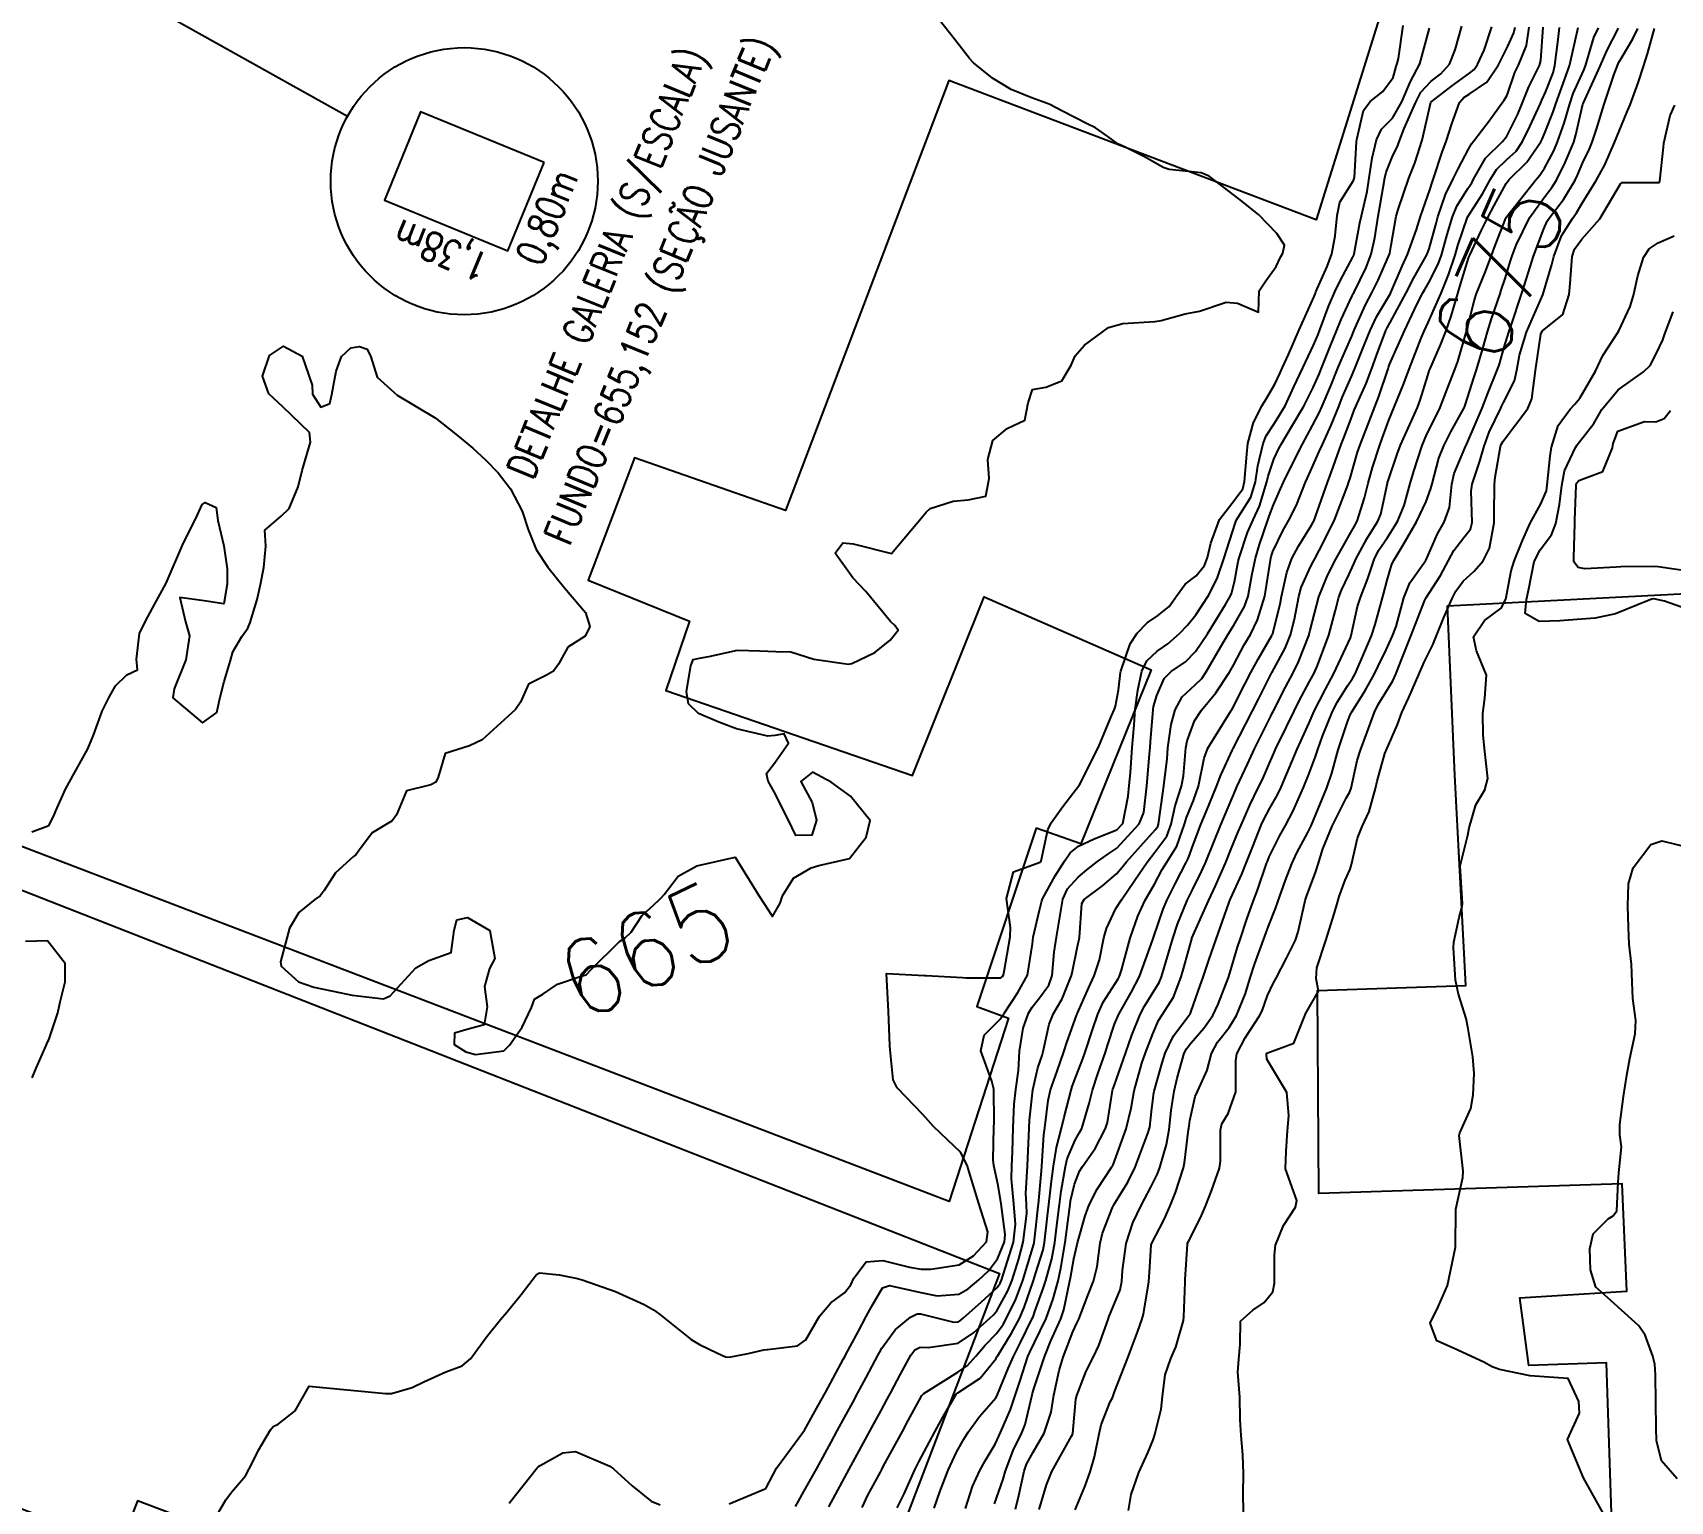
# Model space of a CAD drawing. Header units: metres. Extents: x 292545 to 299085, y 7450245 to 7463078.
# Drawn here: x 296510.3 to 296596.1, y 7459585.5 to 7459662.5 of the extents above; entities that cross this region are included whole.
import ezdxf
from ezdxf.enums import TextEntityAlignment as Align

# ---------------------------------------------------------------- set-up
doc = ezdxf.new("R2010")
doc.units = ezdxf.units.M
doc.linetypes.add('CONTINUO', pattern=[0])
for name, color, linetype in [('Cotas', 45, 'Continuous'), ('Curvas de Nivel 1m', 11, 'Continuous'), ('Curvas de Nivel 5m', 15, 'Continuous'), ('Edificações', 30, 'Continuous'), ('TEXTO', 45, 'Continuous')]:
    doc.layers.add(name, color=color, linetype=linetype)
doc.styles.add('ROMANS', font='romans', dxfattribs={"height": 0.2})
doc.styles.add('Style-STANDARD', font='STANDARD.shx')

msp = doc.modelspace()

# ---------------------------------------------------------------- linework, layer by layer
at = {"layer": 'Curvas de Nivel 1m', "flags": 128}
for points, elevation in [([(296519.766, 7459584.524), (296520.396, 7459585.604), (296520.697, 7459586.002), (296521.431, 7459586.868), (296521.811, 7459587.589), (296522.105, 7459588.201), (296522.73, 7459589.276), (296522.867, 7459589.443), (296523.139, 7459589.576), (296524.035, 7459590.275), (296524.763, 7459591.56), (296526.76, 7459591.362), (296526.94, 7459591.349), (296528.758, 7459591.174), (296529.084, 7459591.179), (296530.163, 7459591.489), (296530.766, 7459591.782), (296531.926, 7459592.314), (296532.775, 7459592.626), (296533.228, 7459593.006), (296533.549, 7459593.452), (296534.068, 7459594.173), (296534.799, 7459595.05), (296535.13, 7459595.435), (296535.874, 7459596.367), (296536.681, 7459597.412), (296536.834, 7459597.51), (296537.873, 7459597.4), (296538.83, 7459597.204), (296539.076, 7459597.141), (296540.82, 7459596.517), (296542.319, 7459595.839), (296542.806, 7459595.567), (296543.124, 7459595.337), (296544.79, 7459594.011), (296545.219, 7459593.746), (296546.159, 7459593.299), (296546.587, 7459593.099), (296546.781, 7459593.077), (296547.783, 7459593.28), (296548.594, 7459593.462), (296548.785, 7459593.491), (296550.369, 7459593.673), (296550.79, 7459593.992), (296551.522, 7459595.239), (296552.105, 7459595.939), (296552.821, 7459596.451), (296553.164, 7459596.881), (296553.316, 7459597.215), (296553.969, 7459598.081), (296554.842, 7459598.143), (296556.233, 7459597.792), (296556.838, 7459597.697), (296557.352, 7459597.687), (296558.841, 7459597.921), (296559.586, 7459598.402), (296560.266, 7459599.136), (296560.343, 7459599.65), (296559.876, 7459601.14), (296559.422, 7459602.618), (296559.257, 7459603.146), (296558.91, 7459603.833), (296558.221, 7459604.466), (296557.484, 7459605.172), (296556.932, 7459605.797), (296555.589, 7459607.194), (296555.377, 7459607.614), (296555.217, 7459609.196), (296555.203, 7459609.425), (296555.127, 7459611.198), (296555.023, 7459613.2), (296557.022, 7459613.093), (296557.105, 7459613.085), (296559.02, 7459612.978), (296559.196, 7459612.973), (296561.021, 7459612.972), (296561.111, 7459613.039), (296561.159, 7459613.128), (296561.198, 7459613.301), (296561.509, 7459615.123), (296561.535, 7459615.61), (296561.321, 7459617.126), (296561.677, 7459618.528), (296563.092, 7459619.031), (296563.131, 7459619.061), (296563.143, 7459619.1), (296563.487, 7459620.718), (296563.664, 7459621.094), (296564.271, 7459621.943), (296565.143, 7459623.08), (296566.149, 7459625.065), (296566.831, 7459626.707), (296566.976, 7459627.053), (296567.032, 7459627.206), (296567.198, 7459628.046), (296567.297, 7459628.963), (296567.312, 7459629.049), (296567.803, 7459630.468), (296568.164, 7459631.041), (296568.694, 7459631.58), (296569.242, 7459631.948), (296569.838, 7459632.433), (296570.267, 7459633.02), (296570.684, 7459633.593), (296571.268, 7459634.034), (296571.698, 7459634.583), (296571.857, 7459635.001), (296572.039, 7459635.748), (296572.478, 7459636.992), (296573.314, 7459638.06), (296573.7, 7459638.595), (296573.803, 7459638.975), (296573.91, 7459640.409), (296573.978, 7459640.974), (296574.267, 7459642.068), (296574.73, 7459642.966), (296574.973, 7459643.37), (296575.39, 7459644.091), (296575.669, 7459644.686), (296575.785, 7459644.954), (296576.104, 7459645.644), (296576.666, 7459646.941), (296577.44, 7459648.68), (296577.513, 7459648.859), (296577.543, 7459648.929), (296578.136, 7459650.25), (296578.366, 7459650.921), (296578.54, 7459651.862), (296578.652, 7459652.918), (296578.8, 7459653.617), (296579.511, 7459654.765), (296579.553, 7459654.869), (296579.558, 7459654.91), (296579.667, 7459656.783), (296579.678, 7459656.909), (296580.038, 7459658.426), (296580.376, 7459658.902), (296581.047, 7459659.419), (296581.582, 7459660.155), (296581.747, 7459660.732), (296581.797, 7459660.887), (296581.873, 7459661.163), (296582.12, 7459662.882)], 666), ([(296546.783, 7459585.388), (296548.702, 7459586.207), (296549.071, 7459586.904), (296549.259, 7459587.265), (296550.733, 7459589.25), (296551.446, 7459590.546), (296551.821, 7459591.234), (296552.781, 7459592.992), (296552.861, 7459593.141), (296552.903, 7459593.219), (296553.557, 7459594.451), (296553.966, 7459595.208), (296554.263, 7459595.754), (296554.826, 7459596.718), (296555.181, 7459596.843), (296556.822, 7459596.466), (296557.692, 7459596.295), (296558.821, 7459596.378), (296559.315, 7459596.656), (296559.863, 7459597.14), (296560.368, 7459597.605), (296560.844, 7459598.229), (296561.209, 7459599.125), (296561.253, 7459599.52), (296561.037, 7459601.128), (296560.887, 7459602.086), (296560.663, 7459603.132), (296560.612, 7459603.427), (296560.659, 7459605.133), (296560.673, 7459605.387), (296560.655, 7459607.133), (296560.543, 7459607.548), (296559.972, 7459609.14), (296560.152, 7459609.968), (296560.99, 7459610.797), (296561.212, 7459611.127), (296561.919, 7459612.206), (296562.415, 7459613.109), (296562.678, 7459614.744), (296562.723, 7459615.105), (296563.057, 7459616.518), (296563.162, 7459616.999), (296563.198, 7459617.099), (296563.867, 7459618.306), (296564.358, 7459619.087), (296564.656, 7459619.526), (296565.101, 7459619.876), (296565.917, 7459620.259), (296567.11, 7459620.719), (296567.417, 7459621.055), (296567.698, 7459622.488), (296567.751, 7459623.051), (296567.811, 7459623.712), (296567.915, 7459625.042), (296568.005, 7459626.211), (296568.07, 7459627.041), (296568.2, 7459628.038), (296568.421, 7459629.038), (296568.672, 7459629.581), (296569.224, 7459630.091), (296569.772, 7459630.48), (296570.387, 7459631.018), (296570.804, 7459631.447), (296571.243, 7459631.992), (296571.903, 7459633), (296572.357, 7459633.903), (296572.724, 7459634.988), (296573.301, 7459636.784), (296573.35, 7459636.932), (296573.378, 7459636.979), (296574.119, 7459638.167), (296574.365, 7459638.97), (296574.499, 7459639.804), (296574.776, 7459640.966), (296574.936, 7459641.385), (296575.364, 7459642.037), (296575.928, 7459642.952), (296576.389, 7459643.943), (296576.855, 7459644.938), (296577.415, 7459646.131), (296577.653, 7459646.696), (296577.737, 7459646.927), (296578.205, 7459648.153), (296578.533, 7459648.919), (296578.832, 7459649.536), (296579.47, 7459650.733), (296579.529, 7459650.852), (296579.55, 7459650.909), (296579.85, 7459652.546), (296579.926, 7459652.906), (296580.222, 7459654.186), (296580.336, 7459654.902), (296580.493, 7459655.936), (296580.72, 7459656.898), (296580.985, 7459657.459), (296581.554, 7459658.032), (296582.046, 7459658.883), (296582.503, 7459659.952), (296582.989, 7459660.869), (296583.488, 7459662.738)], 667), ([(296550.265, 7459585.254), (296550.411, 7459585.537), (296550.701, 7459586.05), (296551.376, 7459587.24), (296552.12, 7459588.622), (296552.443, 7459589.224), (296552.547, 7459589.412), (296552.741, 7459589.768), (296553.259, 7459590.712), (296553.533, 7459591.212), (296553.965, 7459592.015), (296554.598, 7459593.202), (296554.661, 7459593.324), (296554.786, 7459593.552), (296555.481, 7459594.508), (296556.284, 7459595.185), (296556.63, 7459595.358), (296556.806, 7459595.355), (296557.58, 7459595.168), (296558.566, 7459594.919), (296558.801, 7459594.938), (296558.927, 7459595.023), (296559.058, 7459595.147), (296559.983, 7459595.97), (296560.827, 7459596.727), (296560.99, 7459596.969), (296561.052, 7459597.127), (296561.158, 7459597.447), (296561.679, 7459599.118), (296561.796, 7459600.049), (296561.703, 7459601.118), (296561.587, 7459602.425), (296561.596, 7459603.12), (296561.633, 7459603.842), (296561.676, 7459605.119), (296561.722, 7459606.338), (296561.812, 7459607.117), (296561.951, 7459608.103), (296562.005, 7459609.115), (296562.195, 7459610.322), (296562.47, 7459611.108), (296562.667, 7459611.436), (296563.004, 7459611.845), (296563.534, 7459612.576), (296563.708, 7459613.093), (296563.817, 7459614.31), (296563.933, 7459615.091), (296564.099, 7459616.043), (296564.27, 7459617.088), (296564.518, 7459617.639), (296565.08, 7459618.25), (296565.538, 7459618.624), (296566.083, 7459619.07), (296566.682, 7459619.479), (296567.1, 7459619.768), (296568.279, 7459621.043), (296568.521, 7459621.64), (296568.674, 7459623.037), (296568.819, 7459624.694), (296568.848, 7459625.033), (296568.868, 7459625.331), (296569.007, 7459627.032), (296569.029, 7459627.188), (296569.194, 7459627.769), (296569.584, 7459628.65), (296569.951, 7459629.023), (296570.697, 7459629.537), (296571.224, 7459630.077), (296571.851, 7459631.001), (296572.793, 7459632.532), (296573.068, 7459632.983), (296573.122, 7459633.115), (296573.264, 7459633.731), (296573.469, 7459634.789), (296573.516, 7459634.978), (296573.959, 7459636.311), (296574.249, 7459636.971), (296574.583, 7459637.695), (296574.961, 7459638.964), (296575.031, 7459639.259), (296575.341, 7459640.155), (296575.603, 7459640.704), (296575.733, 7459640.954), (296576.261, 7459641.846), (296576.908, 7459642.937), (296577.071, 7459643.241), (296577.388, 7459643.907), (296577.709, 7459644.616), (296577.839, 7459644.926), (296578.284, 7459646.052), (296578.637, 7459646.918), (296578.871, 7459647.473), (296579.441, 7459648.71), (296579.506, 7459648.846), (296579.536, 7459648.909), (296580.166, 7459650.2), (296580.435, 7459650.9), (296580.624, 7459651.756), (296580.807, 7459652.897), (296580.91, 7459653.484), (296581.144, 7459654.894), (296581.214, 7459655.197), (296581.529, 7459655.982), (296581.829, 7459656.595), (296581.931, 7459656.884), (296582.159, 7459657.491), (296582.773, 7459658.872), (296583.044, 7459659.395), (296583.579, 7459659.965), (296584.088, 7459660.353), (296584.543, 7459660.851), (296584.84, 7459661.608), (296585.193, 7459662.844)], 668), ([(296551.999, 7459585.23), (296552.703, 7459586.532), (296552.945, 7459586.982), (296553.071, 7459587.216), (296553.483, 7459587.975), (296554.154, 7459589.206), (296554.359, 7459589.584), (296554.749, 7459590.292), (296555.069, 7459590.886), (296555.238, 7459591.195), (296555.769, 7459592.194), (296556.303, 7459593.185), (296556.507, 7459593.462), (296556.787, 7459593.601), (296557.211, 7459593.598), (296558.79, 7459593.814), (296559.585, 7459594.352), (296560.436, 7459595.134), (296560.633, 7459595.304), (296560.809, 7459595.511), (296561.393, 7459596.555), (296561.611, 7459597.118), (296561.969, 7459598.238), (296562.198, 7459599.11), (296562.381, 7459600.62), (296562.36, 7459601.108), (296562.332, 7459601.657), (296562.419, 7459603.107), (296562.496, 7459604.683), (296562.508, 7459605.106), (296562.527, 7459605.508), (296562.696, 7459607.104), (296562.964, 7459608.247), (296563.181, 7459608.888), (296563.243, 7459609.097), (296563.552, 7459610.53), (296563.789, 7459611.092), (296564.229, 7459611.863), (296564.726, 7459613.083), (296564.784, 7459613.324), (296565.038, 7459614.605), (296565.13, 7459614.991), (296565.138, 7459615.079), (296565.269, 7459616.87), (296565.388, 7459617.077), (296566.349, 7459617.792), (296567.083, 7459618.418), (296567.378, 7459618.767), (296567.603, 7459619.052), (296569.11, 7459620.716), (296569.245, 7459620.895), (296569.289, 7459621.028), (296569.511, 7459622.652), (296569.57, 7459623.026), (296569.735, 7459624.444), (296569.779, 7459625.024), (296569.947, 7459626.251), (296570.155, 7459627.02), (296570.523, 7459627.687), (296571.203, 7459628.321), (296571.554, 7459628.658), (296571.791, 7459629.001), (296572.539, 7459630.303), (296572.947, 7459630.984), (296573.238, 7459631.445), (296573.793, 7459632.429), (296573.979, 7459632.973), (296574.187, 7459634.053), (296574.373, 7459634.969), (296574.573, 7459635.684), (296575.022, 7459636.963), (296575.095, 7459637.172), (296575.311, 7459637.761), (296575.675, 7459638.601), (296575.848, 7459638.955), (296576.337, 7459639.951), (296576.837, 7459640.938), (296577.363, 7459641.912), (296577.712, 7459642.584), (296577.861, 7459642.925), (296578.313, 7459643.997), (296578.696, 7459644.917), (296578.905, 7459645.418), (296579.42, 7459646.605), (296579.512, 7459646.82), (296579.548, 7459646.909), (296580.123, 7459648.216), (296580.485, 7459648.9), (296580.809, 7459649.54), (296581.403, 7459650.891), (296581.419, 7459650.945), (296581.478, 7459651.375), (296581.751, 7459652.886), (296581.846, 7459653.234), (296582.418, 7459654.876), (296582.726, 7459655.67), (296583.105, 7459656.867), (296583.563, 7459658.86), (296584.691, 7459659.734), (296585.586, 7459660.384), (296585.838, 7459660.587), (296586.009, 7459660.834), (296586.363, 7459661.591), (296586.759, 7459662.823)], 669), ([(296555.592, 7459585.191), (296555.96, 7459585.921), (296556.515, 7459587.182), (296556.717, 7459587.598), (296557.562, 7459589.168), (296557.975, 7459589.931), (296558.679, 7459591.151), (296558.764, 7459591.217), (296559.933, 7459591.976), (296560.782, 7459593.013), (296560.819, 7459593.093), (296560.84, 7459593.129), (296561.584, 7459594.333), (296562.006, 7459595.118), (296562.248, 7459595.679), (296562.726, 7459597.102), (296562.836, 7459597.445), (296563.239, 7459598.707), (296563.315, 7459599.095), (296563.474, 7459600.486), (296563.537, 7459601.093), (296563.683, 7459602.3), (296563.775, 7459603.091), (296563.931, 7459604.071), (296564.2, 7459605.087), (296564.35, 7459605.667), (296564.701, 7459607.083), (296564.765, 7459607.272), (296564.96, 7459607.778), (296565.322, 7459608.724), (296565.444, 7459609.075), (296565.821, 7459610.235), (296566.101, 7459611.069), (296566.385, 7459611.683), (296567.017, 7459612.675), (296567.167, 7459612.912), (296567.244, 7459613.057), (296567.345, 7459613.374), (296567.806, 7459615.049), (296568.205, 7459616.193), (296568.59, 7459617.037), (296568.761, 7459617.341), (296569.076, 7459617.876), (296569.474, 7459618.64), (296569.723, 7459619.024), (296570.248, 7459619.872), (296570.648, 7459621.015), (296570.753, 7459621.379), (296571.125, 7459622.26), (296571.385, 7459623.006), (296571.682, 7459624.475), (296571.874, 7459624.999), (296572.953, 7459626.756), (296573.094, 7459626.981), (296573.132, 7459627.033), (296573.185, 7459627.122), (296573.821, 7459628.357), (296574.131, 7459628.971), (296574.511, 7459629.676), (296575.232, 7459630.904), (296575.253, 7459630.939), (296575.26, 7459630.96), (296575.659, 7459632.546), (296575.742, 7459632.955), (296576.008, 7459634.216), (296576.285, 7459634.95), (296576.635, 7459635.601), (296577.3, 7459636.686), (296577.44, 7459636.938), (296577.523, 7459637.155), (296578.153, 7459638.928), (296578.467, 7459639.787), (296578.867, 7459640.915), (296578.999, 7459641.272), (296579.366, 7459642.236), (296579.553, 7459642.727), (296579.63, 7459642.907), (296580.166, 7459644.128), (296580.464, 7459644.899), (296580.721, 7459645.586), (296581.203, 7459646.892), (296581.272, 7459647.044), (296581.427, 7459647.321), (296582.271, 7459648.878), (296582.675, 7459649.652), (296583.351, 7459650.862), (296583.476, 7459651.171), (296583.835, 7459652.511), (296583.928, 7459652.856), (296584.334, 7459654.022), (296584.728, 7459654.848), (296584.993, 7459655.374), (296585.536, 7459656.408), (296585.703, 7459656.676), (296585.823, 7459656.836), (296586.624, 7459657.894), (296587.283, 7459658.814), (296587.414, 7459658.963), (296587.569, 7459659.237), (296587.976, 7459660.417), (296588.152, 7459660.804), (296588.572, 7459661.831), (296588.722, 7459662.799)], 671), ([(296557.524, 7459585.167), (296557.832, 7459586.027), (296558.262, 7459587.157), (296558.723, 7459588.137), (296559.089, 7459588.787), (296559.305, 7459589.144), (296559.904, 7459589.98), (296560.76, 7459590.95), (296560.826, 7459591.066), (296560.853, 7459591.129), (296561.411, 7459592.489), (296561.688, 7459593.121), (296562.054, 7459593.854), (296562.67, 7459595.111), (296562.71, 7459595.205), (296562.808, 7459595.475), (296563.247, 7459596.675), (296563.378, 7459597.095), (296563.697, 7459598.239), (296563.85, 7459599.09), (296563.961, 7459599.99), (296564.091, 7459601.088), (296564.19, 7459601.78), (296564.409, 7459603.085), (296564.504, 7459603.487), (296564.917, 7459604.459), (296565.147, 7459604.851), (296565.259, 7459605.077), (296565.644, 7459606.371), (296565.825, 7459607.071), (296566.102, 7459607.928), (296566.504, 7459609.065), (296566.62, 7459609.42), (296566.988, 7459610.54), (296567.207, 7459611.057), (296567.857, 7459612.2), (296568.286, 7459613.041), (296568.989, 7459614.978), (296569.007, 7459615.031), (296569.044, 7459615.141), (296569.525, 7459616.559), (296569.719, 7459617.023), (296570.171, 7459617.925), (296570.744, 7459619.013), (296570.853, 7459619.254), (296571.102, 7459619.931), (296571.499, 7459621.004), (296571.791, 7459621.671), (296572.331, 7459622.992), (296572.549, 7459623.581), (296573.162, 7459624.913), (296573.185, 7459624.957), (296573.195, 7459624.98), (296573.866, 7459626.283), (296574.218, 7459626.97), (296574.544, 7459627.616), (296575.213, 7459628.933), (296575.22, 7459628.953), (296575.925, 7459630.254), (296576.205, 7459630.95), (296576.416, 7459631.773), (296576.638, 7459632.946), (296576.77, 7459633.435), (296577.277, 7459634.544), (296577.406, 7459634.813), (296577.477, 7459634.937), (296577.713, 7459635.36), (296578.504, 7459636.922), (296579.206, 7459638.796), (296579.246, 7459638.911), (296579.266, 7459638.968), (296579.327, 7459639.158), (296579.728, 7459640.525), (296579.86, 7459640.905), (296580.274, 7459641.991), (296580.631, 7459642.897), (296580.836, 7459643.44), (296581.32, 7459644.891), (296581.34, 7459644.954), (296581.405, 7459645.113), (296582.184, 7459646.879), (296582.855, 7459648.287), (296583.149, 7459648.864), (296583.254, 7459649.055), (296583.451, 7459649.409), (296583.952, 7459650.369), (296584.12, 7459650.854), (296584.414, 7459651.921), (296584.695, 7459652.848), (296584.928, 7459653.417), (296585.508, 7459654.342), (296585.706, 7459654.643), (296585.807, 7459654.837), (296586.436, 7459655.924), (296587.322, 7459656.813), (296587.546, 7459657.087), (296588.12, 7459658.242), (296588.355, 7459658.802), (296588.706, 7459659.669), (296589.261, 7459660.793), (296589.336, 7459661.052), (296589.454, 7459662.792)], 672), ([(296559.171, 7459585.145), (296559.54, 7459586.302), (296559.912, 7459587.138), (296560.205, 7459587.648), (296560.727, 7459588.527), (296560.921, 7459588.939), (296561.008, 7459589.127), (296561.53, 7459590.343), (296561.793, 7459591.12), (296562.03, 7459591.858), (296562.442, 7459593.113), (296562.546, 7459593.352), (296562.79, 7459593.843), (296563.391, 7459595.101), (296563.773, 7459596.136), (296564.026, 7459597.088), (296564.172, 7459597.755), (296564.393, 7459599.085), (296564.443, 7459599.498), (296564.652, 7459601.082), (296564.682, 7459601.276), (296564.889, 7459602.143), (296565.149, 7459602.827), (296565.31, 7459603.076), (296565.966, 7459604.016), (296566.513, 7459605.064), (296566.609, 7459605.382), (296566.875, 7459607.061), (296566.889, 7459607.126), (296566.955, 7459607.306), (296567.568, 7459609.051), (296567.895, 7459609.959), (296568.32, 7459611.04), (296568.549, 7459611.487), (296569.011, 7459612.212), (296569.321, 7459612.725), (296569.448, 7459613.026), (296569.804, 7459614.253), (296570.033, 7459615.02), (296570.29, 7459615.778), (296570.792, 7459617.013), (296570.879, 7459617.198), (296571.072, 7459617.584), (296571.547, 7459618.543), (296571.748, 7459619), (296572.188, 7459620.078), (296572.558, 7459620.988), (296573.127, 7459622.357), (296573.315, 7459622.795), (296573.402, 7459622.977), (296573.953, 7459624.17), (296574.324, 7459624.968), (296574.597, 7459625.537), (296575.18, 7459626.687), (296575.271, 7459626.87), (296575.314, 7459626.959), (296575.945, 7459628.209), (296576.345, 7459628.949), (296576.633, 7459629.532), (296577.182, 7459630.941), (296577.193, 7459630.981), (296577.235, 7459631.196), (296577.699, 7459632.933), (296578.145, 7459634.052), (296578.589, 7459634.92), (296579.296, 7459636.188), (296579.564, 7459636.643), (296579.694, 7459636.906), (296580.087, 7459638.131), (296580.286, 7459638.9), (296580.512, 7459639.722), (296580.885, 7459640.895), (296581.007, 7459641.243), (296581.366, 7459642.191), (296581.648, 7459642.886), (296582.144, 7459644.126), (296582.42, 7459644.875), (296583.049, 7459646.495), (296583.208, 7459646.863), (296583.428, 7459647.325), (296583.903, 7459648.391), (296584.098, 7459648.853), (296584.494, 7459649.813), (296584.834, 7459650.846), (296584.978, 7459651.345), (296585.482, 7459652.84), (296586.28, 7459654.058), (296586.691, 7459654.828), (296587.005, 7459655.341), (296587.528, 7459655.836), (296588.037, 7459656.303), (296588.373, 7459656.802), (296588.759, 7459657.59), (296589.305, 7459658.793), (296589.389, 7459658.969), (296589.572, 7459659.398), (296589.973, 7459660.401), (296590.073, 7459660.785), (296590.236, 7459662.151), (296590.316, 7459662.783)], 673), ([(296560.687, 7459585.397), (296561.136, 7459586.696), (296561.267, 7459587.124), (296561.663, 7459588.182), (296562.126, 7459589.116), (296562.295, 7459589.559), (296562.656, 7459591.111), (296562.677, 7459591.198), (296562.767, 7459591.481), (296563.302, 7459593.102), (296563.634, 7459593.94), (296564.167, 7459595.09), (296564.33, 7459595.565), (296564.642, 7459597.082), (296564.671, 7459597.245), (296564.844, 7459598.23), (296565.003, 7459598.927), (296565.045, 7459599.078), (296565.445, 7459600.497), (296565.654, 7459601.072), (296566.067, 7459601.886), (296566.846, 7459603.061), (296566.867, 7459603.097), (296566.904, 7459603.167), (296567.599, 7459605.05), (296567.846, 7459606.14), (296568.012, 7459607.044), (296568.418, 7459608.488), (296568.604, 7459609.036), (296568.983, 7459610.038), (296569.293, 7459610.724), (296569.482, 7459611.025), (296570.071, 7459611.955), (296570.47, 7459613.016), (296570.595, 7459613.446), (296571.031, 7459615.01), (296571.043, 7459615.04), (296571.913, 7459616.997), (296572.276, 7459617.791), (296572.791, 7459618.985), (296573.1, 7459619.73), (296573.468, 7459620.618), (296573.616, 7459620.975), (296574.075, 7459622.019), (296574.538, 7459622.966), (296574.734, 7459623.37), (296575.154, 7459624.337), (296575.345, 7459624.773), (296575.428, 7459624.957), (296576, 7459626.126), (296576.395, 7459626.948), (296576.658, 7459627.478), (296577.206, 7459628.499), (296577.361, 7459628.787), (296577.439, 7459628.937), (296577.625, 7459629.342), (296578.214, 7459630.925), (296578.568, 7459632.242), (296578.745, 7459632.918), (296578.888, 7459633.286), (296579.271, 7459634.09), (296579.521, 7459634.666), (296579.629, 7459634.907), (296580.212, 7459635.982), (296580.785, 7459636.895), (296580.938, 7459637.262), (296581.285, 7459638.89), (296581.292, 7459638.922), (296581.325, 7459639.021), (296581.807, 7459640.422), (296581.98, 7459640.881), (296582.462, 7459641.972), (296582.861, 7459642.868), (296583.002, 7459643.242), (296583.398, 7459644.534), (296583.478, 7459644.783), (296583.509, 7459644.859), (296584.088, 7459646.182), (296584.353, 7459646.851), (296584.63, 7459647.649), (296584.971, 7459648.845), (296585.081, 7459649.211), (296585.467, 7459650.466), (296585.563, 7459650.748), (296585.603, 7459650.839), (296586.202, 7459652.116), (296586.547, 7459652.829), (296586.879, 7459653.447), (296587.511, 7459654.611), (296587.676, 7459654.818), (296588.598, 7459655.728), (296589.331, 7459656.792), (296589.401, 7459656.935), (296589.548, 7459657.259), (296589.978, 7459658.366), (296590.121, 7459658.784), (296590.508, 7459659.852), (296590.829, 7459660.778), (296590.981, 7459661.387), (296591.285, 7459662.773)], 674), ([(296563.039, 7459585.105), (296563.408, 7459586.394), (296563.696, 7459587.095), (296564.732, 7459588.946), (296564.778, 7459589.034), (296564.788, 7459589.079), (296564.955, 7459590.883), (296565, 7459591.078), (296565.494, 7459592.354), (296565.86, 7459593.069), (296566.166, 7459593.689), (296566.641, 7459595.062), (296566.683, 7459595.183), (296566.809, 7459595.479), (296567.272, 7459596.607), (296567.372, 7459597.052), (296567.407, 7459597.62), (296567.586, 7459599.049), (296567.942, 7459600.122), (296568.382, 7459601.037), (296568.554, 7459601.359), (296568.887, 7459602), (296569.231, 7459602.693), (296569.36, 7459603.025), (296569.706, 7459604.231), (296569.843, 7459605.021), (296569.954, 7459606.004), (296570.11, 7459607.018), (296570.272, 7459607.705), (296570.641, 7459609.013), (296570.747, 7459609.241), (296570.978, 7459609.543), (296571.661, 7459610.328), (296572.131, 7459610.999), (296572.413, 7459611.584), (296572.949, 7459612.981), (296573.025, 7459613.208), (296573.436, 7459614.579), (296573.562, 7459614.975), (296573.937, 7459616.088), (296574.247, 7459616.968), (296574.473, 7459617.565), (296574.956, 7459618.961), (296574.993, 7459619.062), (296575.096, 7459619.304), (296575.639, 7459620.423), (296575.938, 7459620.952), (296576.352, 7459621.717), (296576.88, 7459622.943), (296576.952, 7459623.125), (296577.143, 7459623.587), (296577.521, 7459624.571), (296577.642, 7459624.933), (296577.883, 7459625.642), (296578.409, 7459626.922), (296578.671, 7459627.438), (296579.203, 7459628.268), (296579.459, 7459628.658), (296579.592, 7459628.906), (296580.089, 7459630.036), (296580.455, 7459630.898), (296580.647, 7459631.487), (296581.026, 7459632.892), (296581.077, 7459633.07), (296581.267, 7459633.803), (296581.523, 7459634.642), (296581.637, 7459634.885), (296582.162, 7459635.748), (296582.807, 7459636.867), (296583.314, 7459637.942), (296583.565, 7459638.613), (296583.629, 7459638.857), (296583.985, 7459640.212), (296584.238, 7459640.851), (296584.617, 7459641.591), (296585.304, 7459642.841), (296585.328, 7459642.886), (296585.376, 7459643.034), (296585.824, 7459644.408), (296585.962, 7459644.834), (296586.294, 7459645.951), (296586.542, 7459646.829), (296586.743, 7459647.513), (296587.191, 7459648.823), (296587.257, 7459649.011), (296587.455, 7459649.624), (296587.736, 7459650.549), (296587.826, 7459650.815), (296588.04, 7459651.374), (296588.742, 7459652.801), (296589.504, 7459653.87), (296589.906, 7459654.389), (296590.154, 7459654.784), (296590.608, 7459655.698), (296591.053, 7459656.775), (296591.168, 7459657.152), (296591.54, 7459658.77), (296591.548, 7459658.785), (296591.563, 7459658.827), (296592.441, 7459660.757), (296592.784, 7459661.563), (296593.402, 7459662.743)], 676), ([(296564.92, 7459585.078), (296565.445, 7459586.33), (296565.696, 7459587.07), (296565.939, 7459587.85), (296566.178, 7459589.066), (296566.275, 7459589.53), (296566.758, 7459590.733), (296566.874, 7459590.945), (296566.915, 7459591.058), (296566.977, 7459591.269), (296567.675, 7459593.047), (296568.201, 7459594.443), (296568.42, 7459595.036), (296568.502, 7459595.34), (296568.775, 7459597.031), (296568.841, 7459597.793), (296568.908, 7459598.974), (296568.92, 7459599.029), (296569.585, 7459600.304), (296569.907, 7459601.02), (296570.181, 7459601.72), (296570.601, 7459603.013), (296570.652, 7459603.266), (296570.864, 7459605.011), (296570.869, 7459605.066), (296570.93, 7459605.491), (296571.209, 7459606.747), (296571.331, 7459607.006), (296571.839, 7459608.122), (296572.063, 7459608.999), (296572.383, 7459609.592), (296572.987, 7459610.359), (296573.368, 7459610.984), (296573.841, 7459612.141), (296574.099, 7459612.969), (296574.324, 7459613.673), (296574.794, 7459614.962), (296574.858, 7459615.149), (296575.05, 7459615.681), (296575.413, 7459616.603), (296575.539, 7459616.955), (296575.952, 7459618.08), (296576.276, 7459618.948), (296576.532, 7459619.512), (296577.109, 7459620.588), (296577.283, 7459620.937), (296577.414, 7459621.234), (296578.12, 7459622.925), (296578.376, 7459623.69), (296578.71, 7459624.917), (296579.177, 7459626.334), (296579.339, 7459626.751), (296579.426, 7459626.908), (296580.112, 7459627.988), (296580.614, 7459628.896), (296580.809, 7459629.302), (296581.226, 7459630.151), (296581.561, 7459630.885), (296581.74, 7459631.384), (296582.152, 7459632.877), (296582.471, 7459633.665), (296583.282, 7459634.818), (296583.297, 7459634.845), (296583.907, 7459636.244), (296584.257, 7459636.85), (296584.544, 7459637.614), (296584.664, 7459638.847), (296584.782, 7459639.395), (296585.351, 7459640.737), (296585.383, 7459640.809), (296585.392, 7459640.84), (296585.989, 7459642.211), (296586.247, 7459642.831), (296586.567, 7459643.647), (296587.05, 7459644.824), (296587.144, 7459645.084), (296587.415, 7459646.02), (296587.653, 7459646.817), (296587.767, 7459647.155), (296588.325, 7459648.807), (296588.59, 7459649.669), (296588.951, 7459650.798), (296589.487, 7459652.227), (296589.656, 7459652.624), (296589.76, 7459652.787), (296590.518, 7459653.765), (296591.122, 7459654.774), (296591.247, 7459655.043), (296591.527, 7459655.695), (296591.877, 7459656.426), (296592.019, 7459656.763), (296592.247, 7459657.456), (296592.648, 7459658.754), (296593.17, 7459660.338), (296593.327, 7459660.744), (296593.405, 7459660.923), (296593.591, 7459661.248), (296594.157, 7459662.182), (296594.412, 7459662.732)], 677), ([(296567.707, 7459585.05), (296567.859, 7459585.884), (296568.257, 7459587.037), (296568.723, 7459588.068), (296569.011, 7459588.747), (296569.097, 7459589.026), (296569.42, 7459590.356), (296569.504, 7459591.023), (296569.632, 7459592.164), (296569.936, 7459593.018), (296570.193, 7459593.612), (296570.596, 7459595.012), (296570.62, 7459595.198), (296570.685, 7459597.011), (296570.691, 7459597.155), (296570.803, 7459599.01), (296570.813, 7459599.05), (296570.854, 7459599.148), (296571.486, 7459600.384), (296571.748, 7459601.001), (296572.073, 7459601.81), (296572.485, 7459602.994), (296572.536, 7459603.364), (296572.538, 7459604.994), (296572.613, 7459605.308), (296572.932, 7459605.857), (296573.338, 7459606.984), (296573.344, 7459608.607), (296573.387, 7459608.984), (296573.833, 7459609.829), (296574.586, 7459610.966), (296574.717, 7459611.243), (296575.009, 7459612.046), (296575.302, 7459612.674), (296575.448, 7459612.956), (296575.994, 7459613.99), (296576.461, 7459614.946), (296576.61, 7459615.382), (296576.957, 7459616.941), (296576.979, 7459617.026), (296577.068, 7459617.274), (296577.526, 7459618.494), (296577.656, 7459618.932), (296577.897, 7459619.724), (296578.395, 7459620.921), (296579.128, 7459622.381), (296579.315, 7459622.724), (296579.381, 7459622.908), (296579.701, 7459624.358), (296579.871, 7459624.903), (296580.226, 7459625.846), (296580.609, 7459626.896), (296580.797, 7459627.285), (296581.199, 7459627.945), (296581.564, 7459628.53), (296581.731, 7459628.882), (296582.035, 7459629.692), (296582.515, 7459630.871), (296583.252, 7459632.762), (296583.281, 7459632.831), (296583.298, 7459632.86), (296584.068, 7459634.055), (296584.489, 7459634.848), (296584.766, 7459635.367), (296585.295, 7459636.044), (296585.645, 7459636.491), (296585.725, 7459636.836), (296585.676, 7459638.479), (296585.727, 7459638.836), (296586.126, 7459640.047), (296586.355, 7459640.83), (296586.628, 7459641.56), (296587.23, 7459642.821), (296587.276, 7459642.919), (296587.378, 7459643.129), (296587.948, 7459644.258), (296588.078, 7459644.81), (296588.21, 7459645.607), (296588.578, 7459646.803), (296589.443, 7459648.765), (296589.9, 7459650.352), (296590.01, 7459650.785), (296590.408, 7459651.856), (296590.987, 7459652.775), (296591.195, 7459653.074), (296591.501, 7459653.566), (296592.236, 7459654.759), (296592.693, 7459655.585), (296593.199, 7459656.745), (296593.552, 7459657.647), (296593.88, 7459658.417), (296594.015, 7459658.735), (296594.426, 7459659.88), (296594.704, 7459660.729), (296594.928, 7459661.392), (296595.286, 7459662.723)], 678), ([(296573.747, 7459584.974), (296573.729, 7459585.943), (296573.735, 7459586.975), (296573.716, 7459587.968), (296573.617, 7459588.977), (296573.572, 7459589.809), (296573.545, 7459590.978), (296573.448, 7459592.304), (296573.498, 7459592.979), (296573.57, 7459593.758), (296573.587, 7459594.978), (296574.231, 7459595.549), (296574.818, 7459595.944), (296575.277, 7459596.504), (296575.368, 7459596.955), (296575.363, 7459598.44), (296575.42, 7459598.954), (296575.833, 7459599.98), (296576.477, 7459600.944), (296576.536, 7459601.286), (296575.939, 7459602.95), (296575.976, 7459603.886), (296576.043, 7459604.949), (296576.122, 7459605.758), (296576.016, 7459606.949), (296574.969, 7459608.698), (296574.94, 7459608.96), (296574.973, 7459609.017), (296576.378, 7459609.547), (296576.949, 7459610.94), (296576.954, 7459610.98), (296576.995, 7459611.071), (296577.67, 7459612.273), (296577.56, 7459612.932), (296577.583, 7459613.487), (296578.055, 7459614.925), (296578.513, 7459616.373), (296578.665, 7459616.916), (296578.76, 7459617.222), (296579.081, 7459618.091), (296579.331, 7459618.666), (296579.409, 7459618.907), (296579.724, 7459620.287), (296579.959, 7459620.902), (296580.327, 7459621.692), (296580.666, 7459622.895), (296580.753, 7459623.28), (296581.16, 7459624.726), (296581.203, 7459624.848), (296581.226, 7459624.889), (296581.813, 7459626.248), (296582.047, 7459626.881), (296582.409, 7459627.664), (296582.943, 7459628.864), (296583.219, 7459629.506), (296583.669, 7459630.415), (296583.835, 7459630.854), (296584.238, 7459631.855), (296584.681, 7459632.846), (296584.874, 7459633.229), (296585.267, 7459633.758), (296585.83, 7459634.279), (296586.301, 7459634.83), (296586.634, 7459635.482), (296586.889, 7459636.824), (296586.888, 7459637.243), (296586.895, 7459638.824), (296586.942, 7459639.211), (296587.223, 7459640.821), (296587.252, 7459640.923), (296587.356, 7459641.095), (296588.642, 7459642.801), (296588.854, 7459643.324), (296589.054, 7459644.795), (296589.335, 7459646.704), (296589.36, 7459646.791), (296589.424, 7459646.88), (296590.48, 7459647.732), (296590.816, 7459648.776), (296590.865, 7459649.362), (296590.972, 7459650.775), (296591.088, 7459651.162), (296591.482, 7459651.686), (296592.429, 7459652.756), (296593.511, 7459654.579), (296593.596, 7459654.655), (296595.512, 7459654.66), (296595.551, 7459654.681), (296595.563, 7459654.719), (296595.754, 7459656.503), (296595.783, 7459656.718), (296596.112, 7459658.16), (296596.352, 7459658.712)], 679), ([(296597.248, 7459632.208), (296595.817, 7459632.714), (296595.255, 7459632.83), (296595.153, 7459632.823), (296594.928, 7459632.725), (296593.246, 7459632.043), (296592.185, 7459631.819), (296591.243, 7459631.743), (296590.335, 7459631.686), (296589.242, 7459631.652), (296588.504, 7459632.059), (296588.586, 7459632.8), (296588.709, 7459633.35), (296588.976, 7459634.795), (296589.289, 7459635.405), (296589.897, 7459636.184), (296590.109, 7459636.782), (296590.314, 7459637.779), (296590.424, 7459638.779), (296590.564, 7459639.548), (296591.149, 7459640.772), (296591.227, 7459640.898), (296591.356, 7459641.054), (296592.109, 7459642.019), (296592.524, 7459642.758), (296593.383, 7459643.781), (296594.717, 7459644.727), (296595.065, 7459645.056), (296595.408, 7459645.741), (296595.718, 7459646.417), (296595.833, 7459646.716), (296596.268, 7459647.878)], 681), ([(296597.276, 7459634.248), (296595.48, 7459634.518), (296595.28, 7459634.532), (296593.518, 7459634.508), (296593.279, 7459634.491), (296591.642, 7459634.402), (296591.279, 7459634.481), (296591.062, 7459634.772), (296591.057, 7459635), (296591.107, 7459636.772), (296591.112, 7459636.965), (296591.176, 7459638.771), (296591.199, 7459638.897), (296591.327, 7459639.038), (296592.583, 7459639.509), (296593.088, 7459640.753), (296593.131, 7459640.977), (296593.362, 7459641.625), (296594.758, 7459642.12), (296595.367, 7459642.11), (296595.793, 7459642.292), (296596.131, 7459642.712)], 682), ([(296596.478, 7459586.704), (296595.65, 7459587.644), (296595.398, 7459588.72), (296595.385, 7459589.366), (296595.353, 7459590.721), (296595.347, 7459592.149), (296595.306, 7459592.722), (296595.201, 7459593.138), (296594.798, 7459594.232), (296594.476, 7459594.733), (296592.817, 7459596.207), (296592.212, 7459596.756), (296591.933, 7459597.663), (296591.906, 7459598.759), (296592.08, 7459599.539), (296592.869, 7459600.333), (296593.123, 7459600.495), (296593.31, 7459600.746), (296593.385, 7459602.255), (296593.428, 7459602.745), (296593.551, 7459604.109), (296593.477, 7459604.744), (296593.465, 7459605.279), (296593.663, 7459606.739), (296593.837, 7459607.86), (296594.004, 7459608.735), (296594.284, 7459610.029), (296594.318, 7459610.73), (296594.158, 7459611.886), (296594.12, 7459612.733), (296594.075, 7459613.686), (296593.97, 7459614.736), (296593.918, 7459615.603), (296593.9, 7459616.737), (296593.932, 7459617.885), (296594.176, 7459618.734), (296595.105, 7459619.96), (296595.676, 7459620.145), (296597.104, 7459619.799)], 681), ([(296535.25, 7459585.432), (296536.712, 7459587.289), (296536.775, 7459587.347), (296536.877, 7459587.408), (296538.052, 7459588.064), (296538.72, 7459588.138), (296540.531, 7459587.372), (296540.712, 7459587.237), (296541.688, 7459586.341), (296542.695, 7459585.531), (296543.161, 7459585.335)], 667)]:
    msp.add_lwpolyline(points, dxfattribs=dict(at, elevation=elevation))
at = {"layer": 'Curvas de Nivel 5m', "flags": 128}
for points, elevation in [([(296510.217, 7459620.618), (296511.111, 7459620.947), (296511.377, 7459621.46), (296511.478, 7459621.716), (296511.982, 7459622.864), (296512.45, 7459623.707), (296513.156, 7459624.965), (296513.456, 7459625.687), (296513.914, 7459626.95), (296514.268, 7459627.679), (296514.606, 7459628.269), (296515.205, 7459628.851), (296515.762, 7459629.11), (296515.704, 7459629.665), (296515.871, 7459631.019), (296516.185, 7459631.66), (296516.553, 7459632.347), (296517.263, 7459633.65), (296518.121, 7459635.637), (296518.911, 7459637.238), (296519.086, 7459637.623), (296519.158, 7459637.769), (296519.307, 7459637.889), (296519.887, 7459637.614), (296519.977, 7459636.933), (296520.291, 7459635.61), (296520.47, 7459634.409), (296520.468, 7459633.608), (296520.283, 7459632.574), (296519.25, 7459632.733), (296517.989, 7459632.902), (296518.281, 7459631.634), (296518.489, 7459630.895), (296518.291, 7459629.634), (296517.675, 7459628.12), (296517.615, 7459627.644), (296519.174, 7459626.335), (296519.912, 7459626.882), (296520.085, 7459627.611), (296520.306, 7459628.505), (296520.643, 7459629.606), (296520.767, 7459630.055), (296521.225, 7459630.856), (296521.54, 7459631.287), (296521.667, 7459631.596), (296522.043, 7459632.8), (296522.202, 7459633.591), (296522.392, 7459634.469), (296522.483, 7459635.588), (296522.442, 7459636.438), (296523.299, 7459637.168), (296523.704, 7459637.574), (296524.177, 7459638.71), (296524.393, 7459639.564), (296524.839, 7459641.048), (296524.772, 7459641.556), (296523.373, 7459642.903), (296522.648, 7459643.581), (296522.308, 7459644.502), (296522.688, 7459645.581), (296523.408, 7459646.071), (296524.386, 7459645.56), (296524.91, 7459644.033), (296524.94, 7459643.554), (296525.373, 7459642.885), (296525.852, 7459643.069), (296525.952, 7459643.544), (296526.173, 7459644.764), (296526.448, 7459645.54), (296526.951, 7459645.991), (296527.408, 7459646.065), (296527.797, 7459645.914), (296527.998, 7459645.521), (296528.326, 7459644.45), (296529.383, 7459643.5), (296531.361, 7459642.314), (296532.451, 7459641.469), (296533.346, 7459640.726), (296534.005, 7459640.115), (296534.665, 7459639.44), (296535.32, 7459638.597), (296535.923, 7459637.424), (296536.249, 7459636.465), (296536.66, 7459635.416), (296537.274, 7459634.494), (296538.155, 7459633.401), (296539.244, 7459632.118), (296539.483, 7459631.386), (296539.228, 7459630.87), (296538.322, 7459630.299), (296537.836, 7459629.404), (296537.573, 7459629.041), (296537.204, 7459628.833), (296536.257, 7459628.36), (296535.841, 7459627.423), (296535.579, 7459627.026), (296535.175, 7459626.661), (296533.83, 7459625.45), (296533.16, 7459625.124), (296531.895, 7459624.733), (296531.516, 7459623.476), (296531.394, 7459623.222), (296531.137, 7459623.085), (296529.863, 7459622.768), (296529.338, 7459621.507), (296529.11, 7459621.199), (296528.055, 7459620.569), (296527.291, 7459619.528), (296527.2, 7459619.42), (296527.091, 7459619.334), (296526.15, 7459618.471), (296525.556, 7459617.545), (296525.343, 7459617.273), (296525.066, 7459617.068), (296524.222, 7459616.396), (296523.732, 7459615.57), (296523.251, 7459613.803), (296523.297, 7459613.576), (296524.208, 7459612.755), (296525.012, 7459612.477), (296526.355, 7459612.191), (296527.008, 7459612.052), (296528.651, 7459611.869), (296529.008, 7459612.023), (296530.351, 7459613.49), (296531.027, 7459613.871), (296532.207, 7459614.292), (296532.356, 7459615.467), (296532.507, 7459616.009), (296533.053, 7459616.13), (296534.226, 7459615.448), (296534.489, 7459613.984), (296534.21, 7459613.448), (296533.947, 7459612.513), (296534.093, 7459611.449), (296533.935, 7459610.499), (296532.981, 7459610.249), (296532.375, 7459610.073), (296532.36, 7459609.466), (296532.969, 7459609.094), (296533.481, 7459608.941), (296534.97, 7459609.148), (296535.257, 7459609.436), (296535.932, 7459610.375), (296536.41, 7459611.419), (296536.573, 7459611.842), (296537.003, 7459612.105), (296537.774, 7459612.64), (296539.018, 7459613.061), (296539.283, 7459613.122), (296539.529, 7459613.382), (296541.038, 7459614.879), (296541.329, 7459615.069), (296541.645, 7459615.354), (296542.193, 7459616.212), (296543.068, 7459617.025), (296543.236, 7459617.173), (296543.375, 7459617.337), (296544.111, 7459618.301), (296545.088, 7459618.844), (296547.093, 7459619.29), (296548.34, 7459617.277), (296549.057, 7459616.187), (296549.446, 7459616.887), (296549.583, 7459617.265), (296550.145, 7459618.191), (296551.085, 7459618.729), (296551.474, 7459618.857), (296553.093, 7459619.22), (296553.97, 7459620.345), (296554.179, 7459621.209), (296553.132, 7459622.492), (296552.12, 7459623.23), (296551.148, 7459623.74), (296550.542, 7459623.249), (296551.127, 7459622.154), (296551.353, 7459621.238), (296551.105, 7459620.453), (296550.273, 7459620.421), (296549.865, 7459621.259), (296549.135, 7459622.718), (296548.817, 7459623.273), (296548.738, 7459623.683), (296549.152, 7459624.218), (296549.895, 7459625.259), (296549.658, 7459625.753), (296549.167, 7459625.67), (296548.807, 7459625.633), (296547.17, 7459626.015), (296546.234, 7459626.365), (296545.178, 7459626.825), (296544.653, 7459627.325), (296544.539, 7459627.98), (296544.768, 7459629.324), (296544.892, 7459629.647), (296545.217, 7459629.729), (296545.717, 7459629.812), (296547.221, 7459630.139), (296548.385, 7459630.114), (296549.221, 7459630.077), (296550.015, 7459630.052), (296551.217, 7459629.672), (296553.032, 7459629.405), (296553.215, 7459629.436), (296554.414, 7459630.015), (296555.228, 7459630.664), (296555.643, 7459631.194), (296555.47, 7459631.432), (296555.237, 7459631.637), (296553.938, 7459633.213), (296553.264, 7459633.937), (296552.33, 7459635.23), (296552.739, 7459635.775), (296553.288, 7459635.716), (296555.283, 7459635.2), (296556.955, 7459637.175), (296557.106, 7459637.373), (296557.309, 7459637.563), (296558.515, 7459637.958), (296559.316, 7459638.025), (296560.236, 7459638.22), (296560.402, 7459639.134), (296560.343, 7459640.135), (296560.602, 7459641.131), (296561.359, 7459641.765), (296562.28, 7459642.194), (296562.447, 7459643.109), (296562.683, 7459643.808), (296563.385, 7459643.933), (296564.223, 7459644.26), (296564.704, 7459645.087), (296564.921, 7459645.572), (296565.413, 7459646.128), (296566.657, 7459647.061), (296567.425, 7459647.27), (296569.093, 7459647.367), (296569.427, 7459647.422), (296570.683, 7459647.765), (296571.432, 7459647.908), (296572.836, 7459648.389), (296573.436, 7459648.338), (296574.534, 7459647.867), (296574.556, 7459648.969), (296574.916, 7459649.501), (296575.462, 7459650.26), (296575.69, 7459650.736), (296575.803, 7459650.955), (296575.885, 7459651.362), (296575.483, 7459651.984), (296574.534, 7459652.97), (296573.501, 7459653.793), (296571.935, 7459654.996), (296571.515, 7459655.17), (296569.842, 7459655.342), (296569.527, 7459655.433), (296568.58, 7459655.992), (296567.537, 7459656.505), (296567.159, 7459656.675), (296566.635, 7459657.064), (296565.987, 7459657.514), (296565.549, 7459657.729), (296564.254, 7459658.395), (296563.559, 7459658.753), (296562.594, 7459659.11), (296561.569, 7459659.522), (296560.588, 7459660.125), (296559.59, 7459660.932), (296559.387, 7459661.152), (296558.591, 7459662.172), (296557.809, 7459663.168)], 665), ([(296553.756, 7459585.209), (296554.047, 7459585.852), (296554.711, 7459587.063), (296554.76, 7459587.151), (296554.785, 7459587.199), (296554.861, 7459587.345), (296555.862, 7459589.189), (296556.171, 7459589.756), (296556.758, 7459590.854), (296556.873, 7459591.066), (296556.983, 7459591.177), (296558.774, 7459592.297), (296559.269, 7459592.654), (296559.704, 7459593.141), (296560.208, 7459593.716), (296560.795, 7459594.321), (296561.135, 7459594.791), (296561.324, 7459595.125), (296561.811, 7459596.127), (296562.172, 7459597.11), (296562.751, 7459599), (296562.776, 7459599.101), (296562.86, 7459599.837), (296562.981, 7459600.99), (296562.994, 7459601.099), (296563.154, 7459602.842), (296563.175, 7459603.097), (296563.282, 7459604.734), (296563.324, 7459605.096), (296563.505, 7459606.534), (296563.629, 7459607.093), (296563.976, 7459608.077), (296564.327, 7459609.086), (296564.486, 7459609.577), (296564.992, 7459610.991), (296565.016, 7459611.056), (296565.023, 7459611.08), (296565.629, 7459612.458), (296565.908, 7459613.071), (296566.188, 7459613.911), (296566.428, 7459615.066), (296566.559, 7459615.554), (296567.058, 7459616.604), (296567.339, 7459617.056), (296568.039, 7459618.085), (296568.685, 7459619.036), (296569.098, 7459619.56), (296569.73, 7459620.4), (296569.952, 7459621.022), (296570.163, 7459621.984), (296570.484, 7459623.017), (296570.597, 7459623.56), (296570.712, 7459625.015), (296570.785, 7459625.396), (296571.177, 7459626.434), (296571.542, 7459627.005), (296572.289, 7459627.901), (296573.013, 7459628.983), (296573.217, 7459629.352), (296573.782, 7459630.419), (296574.107, 7459630.971), (296574.483, 7459631.725), (296574.854, 7459632.964), (296574.92, 7459633.301), (296575.169, 7459634.961), (296575.191, 7459635.053), (296575.286, 7459635.31), (296575.819, 7459636.433), (296576.114, 7459636.952), (296576.516, 7459637.743), (296576.997, 7459638.943), (296577.093, 7459639.176), (296577.334, 7459639.684), (296577.713, 7459640.56), (296577.876, 7459640.925), (296578.339, 7459641.944), (296578.736, 7459642.916), (296578.918, 7459643.377), (296579.397, 7459644.485), (296579.524, 7459644.786), (296579.578, 7459644.908), (296580.111, 7459646.208), (296580.381, 7459646.9), (296580.712, 7459647.615), (296581.442, 7459648.843), (296581.466, 7459648.89), (296582.067, 7459650.278), (296582.335, 7459650.877), (296582.813, 7459652.197), (296583.017, 7459652.867), (296583.507, 7459654.274), (296583.659, 7459654.711), (296583.709, 7459654.858), (296584.151, 7459656.237), (296584.383, 7459656.852), (296584.669, 7459657.732), (296585.063, 7459658.845), (296585.296, 7459659.114), (296585.57, 7459659.28), (296586.5, 7459659.906), (296587.108, 7459660.817), (296587.603, 7459661.804), (296587.923, 7459662.494), (296587.983, 7459662.806)], 670), ([(296561.796, 7459585.119), (296561.973, 7459585.838), (296562.242, 7459587.115), (296562.362, 7459587.468), (296562.723, 7459588.108), (296563.291, 7459589.102), (296563.652, 7459590.194), (296563.806, 7459591.094), (296564.077, 7459592.392), (296564.291, 7459593.087), (296564.796, 7459594.411), (296565.01, 7459594.869), (296565.107, 7459595.077), (296565.582, 7459596.312), (296565.882, 7459597.07), (296566.077, 7459597.831), (296566.23, 7459599.066), (296566.346, 7459599.577), (296566.872, 7459600.92), (296566.944, 7459601.059), (296567.687, 7459602.252), (296568.072, 7459603.042), (296568.743, 7459604.855), (296568.802, 7459605.032), (296568.825, 7459605.131), (296568.939, 7459606.112), (296569.035, 7459606.946), (296569.051, 7459607.029), (296569.479, 7459608.514), (296569.638, 7459609.023), (296570.073, 7459609.928), (296570.903, 7459611.011), (296570.94, 7459611.065), (296570.996, 7459611.227), (296571.464, 7459612.557), (296571.624, 7459613.001), (296571.934, 7459613.899), (296572.308, 7459614.991), (296572.969, 7459616.888), (296573.006, 7459616.981), (296573.024, 7459617.02), (296573.065, 7459617.11), (296573.653, 7459618.406), (296573.882, 7459618.972), (296574.227, 7459619.844), (296574.673, 7459620.964), (296574.81, 7459621.269), (296575.122, 7459621.853), (296575.525, 7459622.56), (296575.714, 7459622.954), (296576.139, 7459623.959), (296576.557, 7459624.946), (296576.742, 7459625.37), (296577.177, 7459626.326), (296577.446, 7459626.936), (296578.033, 7459628.095), (296578.475, 7459628.921), (296579.229, 7459630.527), (296579.346, 7459630.794), (296579.384, 7459630.908), (296579.728, 7459632.425), (296579.883, 7459632.904), (296580.266, 7459633.902), (296580.599, 7459634.897), (296580.822, 7459635.361), (296581.294, 7459636.044), (296581.816, 7459636.882), (296582.161, 7459637.727), (296582.481, 7459638.873), (296582.677, 7459639.526), (296583.113, 7459640.864), (296583.359, 7459641.455), (296583.833, 7459642.391), (296584.045, 7459642.853), (296584.417, 7459643.821), (296584.823, 7459644.846), (296584.979, 7459645.272), (296585.422, 7459646.794), (296585.431, 7459646.832), (296585.831, 7459648.444), (296585.961, 7459648.835), (296586.39, 7459649.9), (296586.739, 7459650.827), (296586.944, 7459651.36), (296587.493, 7459652.792), (296587.51, 7459652.82), (296587.541, 7459652.867), (296589.077, 7459654.797), (296589.271, 7459655.038), (296589.522, 7459655.406), (296590.004, 7459656.317), (296590.208, 7459656.783), (296590.56, 7459657.773), (296590.847, 7459658.777), (296591.033, 7459659.314), (296591.581, 7459660.537), (296591.667, 7459660.769), (296592.11, 7459662.258), (296592.359, 7459662.759)], 675), ([(296592.683, 7459584.75), (296591.574, 7459586.761), (296590.733, 7459588.77), (296591.36, 7459590.151), (296591.325, 7459590.764), (296590.771, 7459591.957), (296589.508, 7459592.052), (296588.772, 7459592.099), (296587.155, 7459592.439), (296586.779, 7459592.576), (296586.343, 7459592.824), (296584.79, 7459593.534), (296583.878, 7459593.938), (296583.529, 7459594.859), (296583.944, 7459595.725), (296584.435, 7459596.846), (296584.853, 7459598.84), (296584.873, 7459600.84), (296585.238, 7459602.497), (296585.264, 7459602.836), (296585.055, 7459604.705), (296585.08, 7459604.838), (296585.655, 7459606.114), (296585.787, 7459606.832), (296585.84, 7459607.951), (296585.773, 7459608.832), (296585.526, 7459610.296), (296585.41, 7459610.836), (296585.012, 7459612.109), (296584.855, 7459612.843), (296584.76, 7459614.564), (296584.765, 7459614.844), (296585.056, 7459616.128), (296585.2, 7459616.7), (296585.216, 7459616.838), (296585.093, 7459618.84), (296585.508, 7459620.437), (296585.579, 7459620.835), (296585.922, 7459622.035), (296586.388, 7459622.827), (296586.548, 7459623.42), (296586.398, 7459624.828), (296586.315, 7459625.685), (296586.29, 7459626.829), (296586.391, 7459627.632), (296586.484, 7459628.827), (296585.953, 7459630.105), (296585.806, 7459630.834), (296586.378, 7459631.692), (296587.248, 7459632.345), (296587.489, 7459632.816), (296587.783, 7459634.305), (296587.928, 7459634.81), (296588.374, 7459635.884), (296588.77, 7459636.798), (296589.313, 7459637.769), (296589.619, 7459638.487), (296589.665, 7459638.787), (296589.818, 7459640.313), (296589.892, 7459640.785), (296590.234, 7459641.912), (296590.862, 7459642.775), (296591.118, 7459643.031), (296591.379, 7459643.35), (296592.202, 7459644.758), (296592.577, 7459645.581), (296593.337, 7459646.741), (296593.424, 7459646.88), (296594.014, 7459648.158), (296594.197, 7459648.732), (296594.423, 7459649.766), (296594.718, 7459650.728), (296595.015, 7459651.187), (296595.481, 7459651.488), (296596.329, 7459651.867)], 680), ([(296510.244, 7459607.727), (296510.449, 7459608.234), (296510.97, 7459609.419), (296511.065, 7459609.626), (296511.105, 7459609.719), (296511.577, 7459611.132), (296511.705, 7459611.713), (296511.962, 7459612.762), (296511.975, 7459613.71), (296511.035, 7459614.91), (296509.896, 7459614.87)], 665)]:
    msp.add_lwpolyline(points, dxfattribs=dict(at, elevation=elevation))
at = {"layer": 'Edificações'}
for points in [[(296508.642, 7459670.798), (296518.62, 7459666.741), (296523.442, 7459678.603), (296511.737, 7459682.839), (296515.494, 7459692.464), (296561.167, 7459675.31), (296568.982, 7459693.911), (296587.647, 7459684.996), (296577.546, 7459652.692), (296558.292, 7459659.997), (296549.74, 7459637.454), (296541.82, 7459640.215), (296539.389, 7459633.813), (296544.706, 7459631.668), (296543.452, 7459628.023), (296556.398, 7459623.567), (296560.15, 7459632.93), (296568.91, 7459629.115), (296565.218, 7459619.987), (296562.881, 7459620.81), (296559.76, 7459611.465), (296561.423, 7459610.857), (296558.305, 7459601.243), (296494.785, 7459625.541)], [(296597.716, 7459575.554), (296580.945, 7459574.929), (296580.528, 7459582.055), (296593.109, 7459582.804), (296592.781, 7459592.779), (296588.708, 7459592.647), (296588.231, 7459596.196), (296593.841, 7459596.542), (296593.602, 7459602.176), (296577.686, 7459601.661), (296577.619, 7459612.295), (296585.406, 7459612.571), (296584.826, 7459623.594), (296584.438, 7459632.464), (296612.238, 7459633.9)], [(296496.047, 7459622.905), (296560.943, 7459597.464), (296552.804, 7459576.165), (296538.755, 7459581.534), (296537.744, 7459578.89), (296532.953, 7459580.931), (296532.67, 7459580.265), (296527.476, 7459582.478), (296526.974, 7459581.299), (296515.757, 7459585.559), (296514.843, 7459583.153), (296503.346, 7459587.519)]]:
    msp.add_lwpolyline(points, dxfattribs=at)
at = {"layer": 'TEXTO', "linetype": 'CONTINUO'}
msp.add_polyline3d([(296449.909, 7459701.042, 0), (296526.777, 7459658.135, 0)], dxfattribs=at)
msp.add_polyline3d([(296537.076, 7459655.709, 0), (296530.599, 7459658.363, 0), (296528.703, 7459653.737, 0), (296535.18, 7459651.082, 0), (296537.076, 7459655.709, 0)], close=True, dxfattribs=at)
msp.add_circle((296532.889, 7459654.723), 7, dxfattribs=at)

# ---------------------------------------------------------------- texts
at = {"layer": 'Cotas', "style": 'Style-STANDARD'}
for s, rotation, p in [('675', 66.24155, (296587.161, 7459649.938, 675)), ('665', 25.64236, (296542.406, 7459614.415, 665))]:
    msp.add_text(s, height=4, rotation=rotation, dxfattribs=at).set_placement(p, align=Align.MIDDLE_CENTER)
at = {"layer": 'TEXTO', "style": 'ROMANS', "width": 0.8}
for s, rotation, p in [('DETALHE GALERIA (S/ESCALA)', 67.71736, (296536.476, 7459639.006)), ('FUNDO=655,152 (SEÇÃO JUSANTE)', 67.71736, (296538.424, 7459635.545)), ('0,80m', 67.71736, (296536.936, 7459650.186)), ('1,38m', 157.71736, (296534.336, 7459650.809))]:
    msp.add_text(s, height=1.5, rotation=rotation, dxfattribs=at).set_placement(p)

doc.saveas('drawing.dxf')
